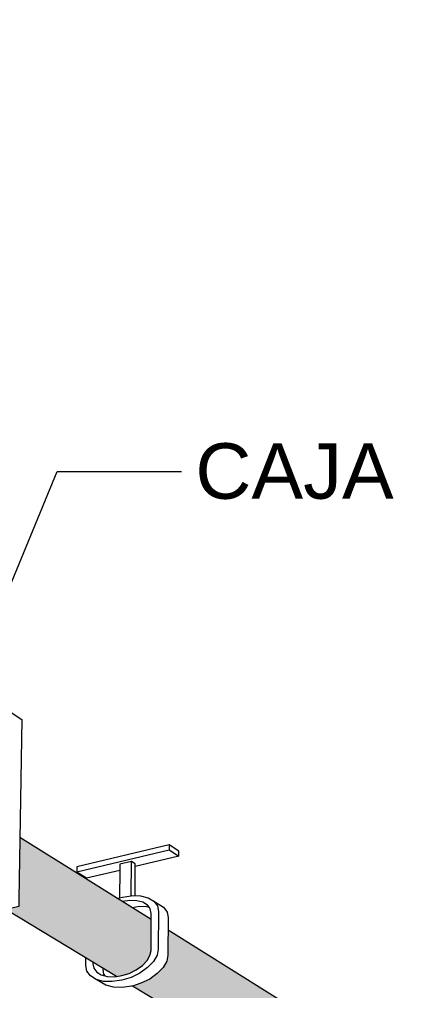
# Model space of a CAD drawing. Header units: metres. Extents: x -692 to 1029, y -233 to 3386.
# Drawn here: x 578.2 to 583.05, y 2833.31 to 2845.05 of the extents above; entities that cross this region are included whole.
import ezdxf
from ezdxf import colors
from ezdxf.entities.mleader import LeaderData, LeaderLine
from ezdxf.math import Vec2, Vec3

# ---------------------------------------------------------------- set-up
doc = ezdxf.new("R2010")
doc.units = ezdxf.units.M
doc.styles.get("Standard").update_dxf_attribs({"font": 'arial.ttf'})

# ---------------------------------------------------------------- blocks, each defined once
blk = doc.blocks.new('LUMINARIA HERMETICA')
at = {"lineweight": 0, "true_color": 0xc7c8ca, "transparency": 33554559}
h = blk.add_hatch(color=9, dxfattribs=at)
h.dxf.hatch_style = 1
edge = h.paths.add_edge_path()
edge.add_ellipse((1035.3, -120.7), major_axis=(-31.2, -49.5), ratio=0.26984, start_angle=0.549, end_angle=180, ccw=False)
edge.add_line((1005.9, -171.3), (1825.5, -667.9))
edge.add_line((1825.5, -667.9), (1842.7, -678.3))
edge.add_line((1842.7, -678.3), (1845.6, -677.7))
edge.add_line((1845.6, -677.7), (1856.3, -673.6))
edge.add_line((1856.3, -673.6), (1866.4, -667.9))
edge.add_line((1866.4, -667.9), (1875.3, -661))
edge.add_line((1875.3, -661), (1882.2, -653.4))
edge.add_line((1882.2, -653.4), (1886.8, -645.5))
edge.add_line((1886.8, -645.5), (1888.7, -638))
edge.add_line((1888.7, -638), (1892.3, -589))
edge.add_line((1892.3, -589), (1066.5, -71.3))
edge = h.paths.add_edge_path()
edge.add_spline(control_points=[(2195.3, -779), (2057.5, -692.7), (1919.8, -606.3)], knot_values=[3.393622, 3.393622, 3.393622, 4.181439, 4.181439, 4.181439], weights=[1, 1, 1], degree=2, periodic=0)
edge.add_line((1919.8, -606.3), (1917, -646.5))
edge.add_line((1917, -646.5), (1914.7, -655.5))
edge.add_line((1914.7, -655.5), (1909, -665.2))
edge.add_line((1909, -665.2), (1900.3, -674.8))
edge.add_line((1900.3, -674.8), (1889.3, -683.4))
edge.add_line((1889.3, -683.4), (1876.6, -690.5))
edge.add_line((1876.6, -690.5), (1868.2, -693.7))
edge.add_line((1868.2, -693.7), (2187.5, -887.2))
edge.add_line((2187.5, -887.2), (2209.4, -900.5))
edge.add_line((2209.4, -900.5), (2215.2, -904))
edge.add_line((2215.2, -904), (2218.4, -905.9))
edge.add_line((2218.4, -905.9), (2221.6, -907.8))
edge.add_line((2221.6, -907.8), (2223.6, -909.1))
edge.add_spline(control_points=[(2223.6, -909.1), (2234.5, -915), (2251.1, -898.2), (2268.4, -880.6), (2274.6, -856.2), (2280.8, -831.8), (2269.4, -825.5)], knot_values=[0.041557, 0.041557, 0.041557, 1.06048, 1.06048, 2.120959, 2.120959, 3.181439, 3.181439, 3.181439], weights=[0.98966, 0.868067, 1, 0.862686, 1, 0.862686, 1], degree=2, periodic=0)
edge.add_spline(control_points=[(2269.4, -825.5), (2255.5, -816.8), (2241.6, -808.1)], knot_values=[3.181439, 3.181439, 3.181439, 3.261149, 3.261149, 3.261149], weights=[1, 1, 1], degree=2, periodic=0)
edge.add_spline(control_points=[(2241.6, -808.1), (2218.4, -793.5), (2195.3, -779)], knot_values=[3.261149, 3.261149, 3.261149, 3.393622, 3.393622, 3.393622], weights=[1, 1, 1], degree=2, periodic=0)
h.paths.add_polyline_path([(2875.2, -1208.4), (2709.6, -1104.7), (2708.3, -1182.6), (2708.2, -1191.8), (2691.7, -1195.7), (2831.5, -1280.3), (2838, -1279.3), (2847.5, -1276.4), (2856.4, -1272), (2864.1, -1266.5), (2870, -1260.3), (2873.7, -1253.8), (2875, -1247.5)])
h.paths.add_polyline_path([(2896.6, -1221.8), (2896.4, -1253.4), (2894.9, -1260.9), (2890.3, -1269), (2882.9, -1276.8), (2873.3, -1283.6), (2862.2, -1289), (2851.5, -1292.4), (4202.5, -2110.1), (4208.7, -2113.8), (4227.4, -2125.1), (4232.5, -2124.8), (4239.9, -2123.1), (4246.7, -2120.4), (4252.4, -2116.8), (4256.7, -2112.5), (4259.3, -2107.9), (4259.9, -2103.3), (4257.6, -2074.3), (4227.5, -2055.4), (4222.3, -2052.2)])
h.paths.add_polyline_path([(4271.3, -2082.9), (4273.1, -2106.3), (4272.4, -2111.8), (4269.2, -2117.5), (4263.9, -2122.9), (4256.7, -2127.4), (4248.2, -2130.8), (4239.9, -2132.7), (4439.1, -2253.3), (4445.8, -2255.2), (4452.8, -2255.2), (4459.6, -2253.3), (4465.8, -2249.7), (4471, -2244.6), (4474.7, -2238.3), (4476.8, -2231.4), (4477.1, -2224.1), (4475.5, -2217.1), (4472.2, -2210.9), (4467.5, -2205.8)])
at = {"lineweight": 0}
for p, q in [((2875.2, -1208.4), (2709.6, -1104.7)), ((2909.9, -1128.3), (2855.1, -1141.3)), ((2849.9, -1178.3), (2850.2, -1134.9)), ((2832.9, -1181.9), (2835.3, -1181.1)), ((2831.5, -1280.3), (2691.7, -1195.7)), ((4222.3, -2052.2), (2896.6, -1221.8))]:
    blk.add_line(p, q, dxfattribs=at)
for points in [[(2195.3, -779), (2369, -730.2), (2712.1, -955.9), (2708.3, -1182.6), (2708.2, -1191.8), (2429.6, -1257.5)], [(2781.3, -1148.1), (2897.7, -1120.4), (2909.9, -1128.3), (2909.9, -1122.1), (2897.8, -1114.2), (2897.7, -1120.4)], [(2897.8, -1114.2), (2781.3, -1142), (2781.3, -1148.1), (2793.6, -1155.9), (2835.6, -1145.9)], [(2854.8, -1178.3), (2855.1, -1141.3), (2855.1, -1138.1), (2850.2, -1134.9), (2835.6, -1138.4), (2835.6, -1145.9), (2835.3, -1181.1), (2838.8, -1180), (2849.9, -1178.3), (2850.7, -1178.2), (2861.7, -1178.5), (2871.2, -1180.9), (2878.4, -1185.3), (2883, -1191.2), (2884.4, -1198.1), (2884.2, -1245.7), (2882.6, -1253.3), (2878, -1261.5), (2870.6, -1269.2), (2861, -1276.1), (2849.9, -1281.5), (2838, -1285.2), (2826.1, -1286.9), (2815.1, -1286.5), (2805.6, -1284), (2798.5, -1279.5), (2794, -1273.5), (2792.6, -1266.7), (2792.7, -1256.8)], [(2801.7, -1262.2), (2801.6, -1264.2), (2802.8, -1270), (2806.4, -1274.8), (2812.2, -1278.3), (2816.8, -1279.6), (2819.7, -1280.3), (2828.5, -1280.7), (2831.5, -1280.3), (2838, -1279.3), (2847.5, -1276.4), (2856.4, -1272), (2864.1, -1266.5), (2870, -1260.3), (2873.7, -1253.8), (2875, -1247.5), (2875.3, -1200.6), (2874.1, -1194.8), (2872.9, -1193.3), (2870.4, -1190.1), (2864.6, -1186.6), (2857.1, -1184.7), (2848.3, -1184.4), (2839.1, -1185.8)], [(2878.4, -1185.3), (2890.7, -1193), (2895.2, -1199), (2896.7, -1205.8), (2896.4, -1253.4), (2894.9, -1260.9), (2890.3, -1269), (2882.9, -1276.8), (2873.3, -1283.6), (2862.2, -1289), (2851.5, -1292.4), (2850.3, -1292.7), (2838.5, -1294.4), (2827.5, -1293.9), (2818.1, -1291.4), (2805.6, -1284)], [(2872.9, -1193.3), (2869.3, -1192.4), (2860.5, -1192.1), (2851.4, -1193.5)], [(2814.1, -1269.7), (2814.1, -1271.7), (2815.2, -1277.5), (2816.8, -1279.6)], [(4227.4, -2125.1), (4208.7, -2113.8), (4202.5, -2110.1), (2851.5, -1292.4)]]:
    blk.add_lwpolyline(points, dxfattribs=at)
ml = blk.add_multileader_mtext('Standard', dxfattribs=at)
ml.set_content('CAJA', color=256)
ml.set_leader_properties()
ml.build(insert=Vec2(0, 0))
ml.multileader.update_dxf_attribs({"arrow_head_size": 52.6})
ctx = ml.context
ctx.base_point, ctx.char_height, ctx.arrow_head_size, ctx.landing_gap_size, ctx.plane_origin = Vec3(2913.4, -642.3), 70.11, 52.6, 17.5, Vec3(2358.6, -388.3)
notes = []
notes.append((ctx, [(0, (1, 1, 0), (2756.5, -642.3), (1, 0), 157, [(0, [(2647.8, -906.5)], 0, [])])]))
ctx.mtext.insert, ctx.mtext.flow_direction = Vec3(2931, -606.7), 5
for ctx, leaders in notes:
    for number, flags, end, landing, length, lines in leaders:
        leader = LeaderData()
        leader.index, (leader.has_last_leader_line, leader.has_dogleg_vector, leader.attachment_direction) = number, flags
        leader.last_leader_point, leader.dogleg_vector, leader.dogleg_length = Vec3(end), Vec3(landing), length
        for number, points, colour, breaks in lines:
            line = LeaderLine()
            line.index, line.vertices, line.color, line.breaks = number, Vec3.list(points), colors.encode_raw_color(colour), breaks
            leader.lines.append(line)
        ctx.leaders.append(leader)

msp = doc.modelspace()

# ---------------------------------------------------------------- block references
at = {"lineweight": 0, "xscale": 0.00957152040810214, "yscale": 0.00957152040810214, "zscale": 0.00957152040810214}
msp.add_blockref('LUMINARIA HERMETICA', (552.267, 2845.732), dxfattribs=at)

doc.saveas('drawing.dxf')
